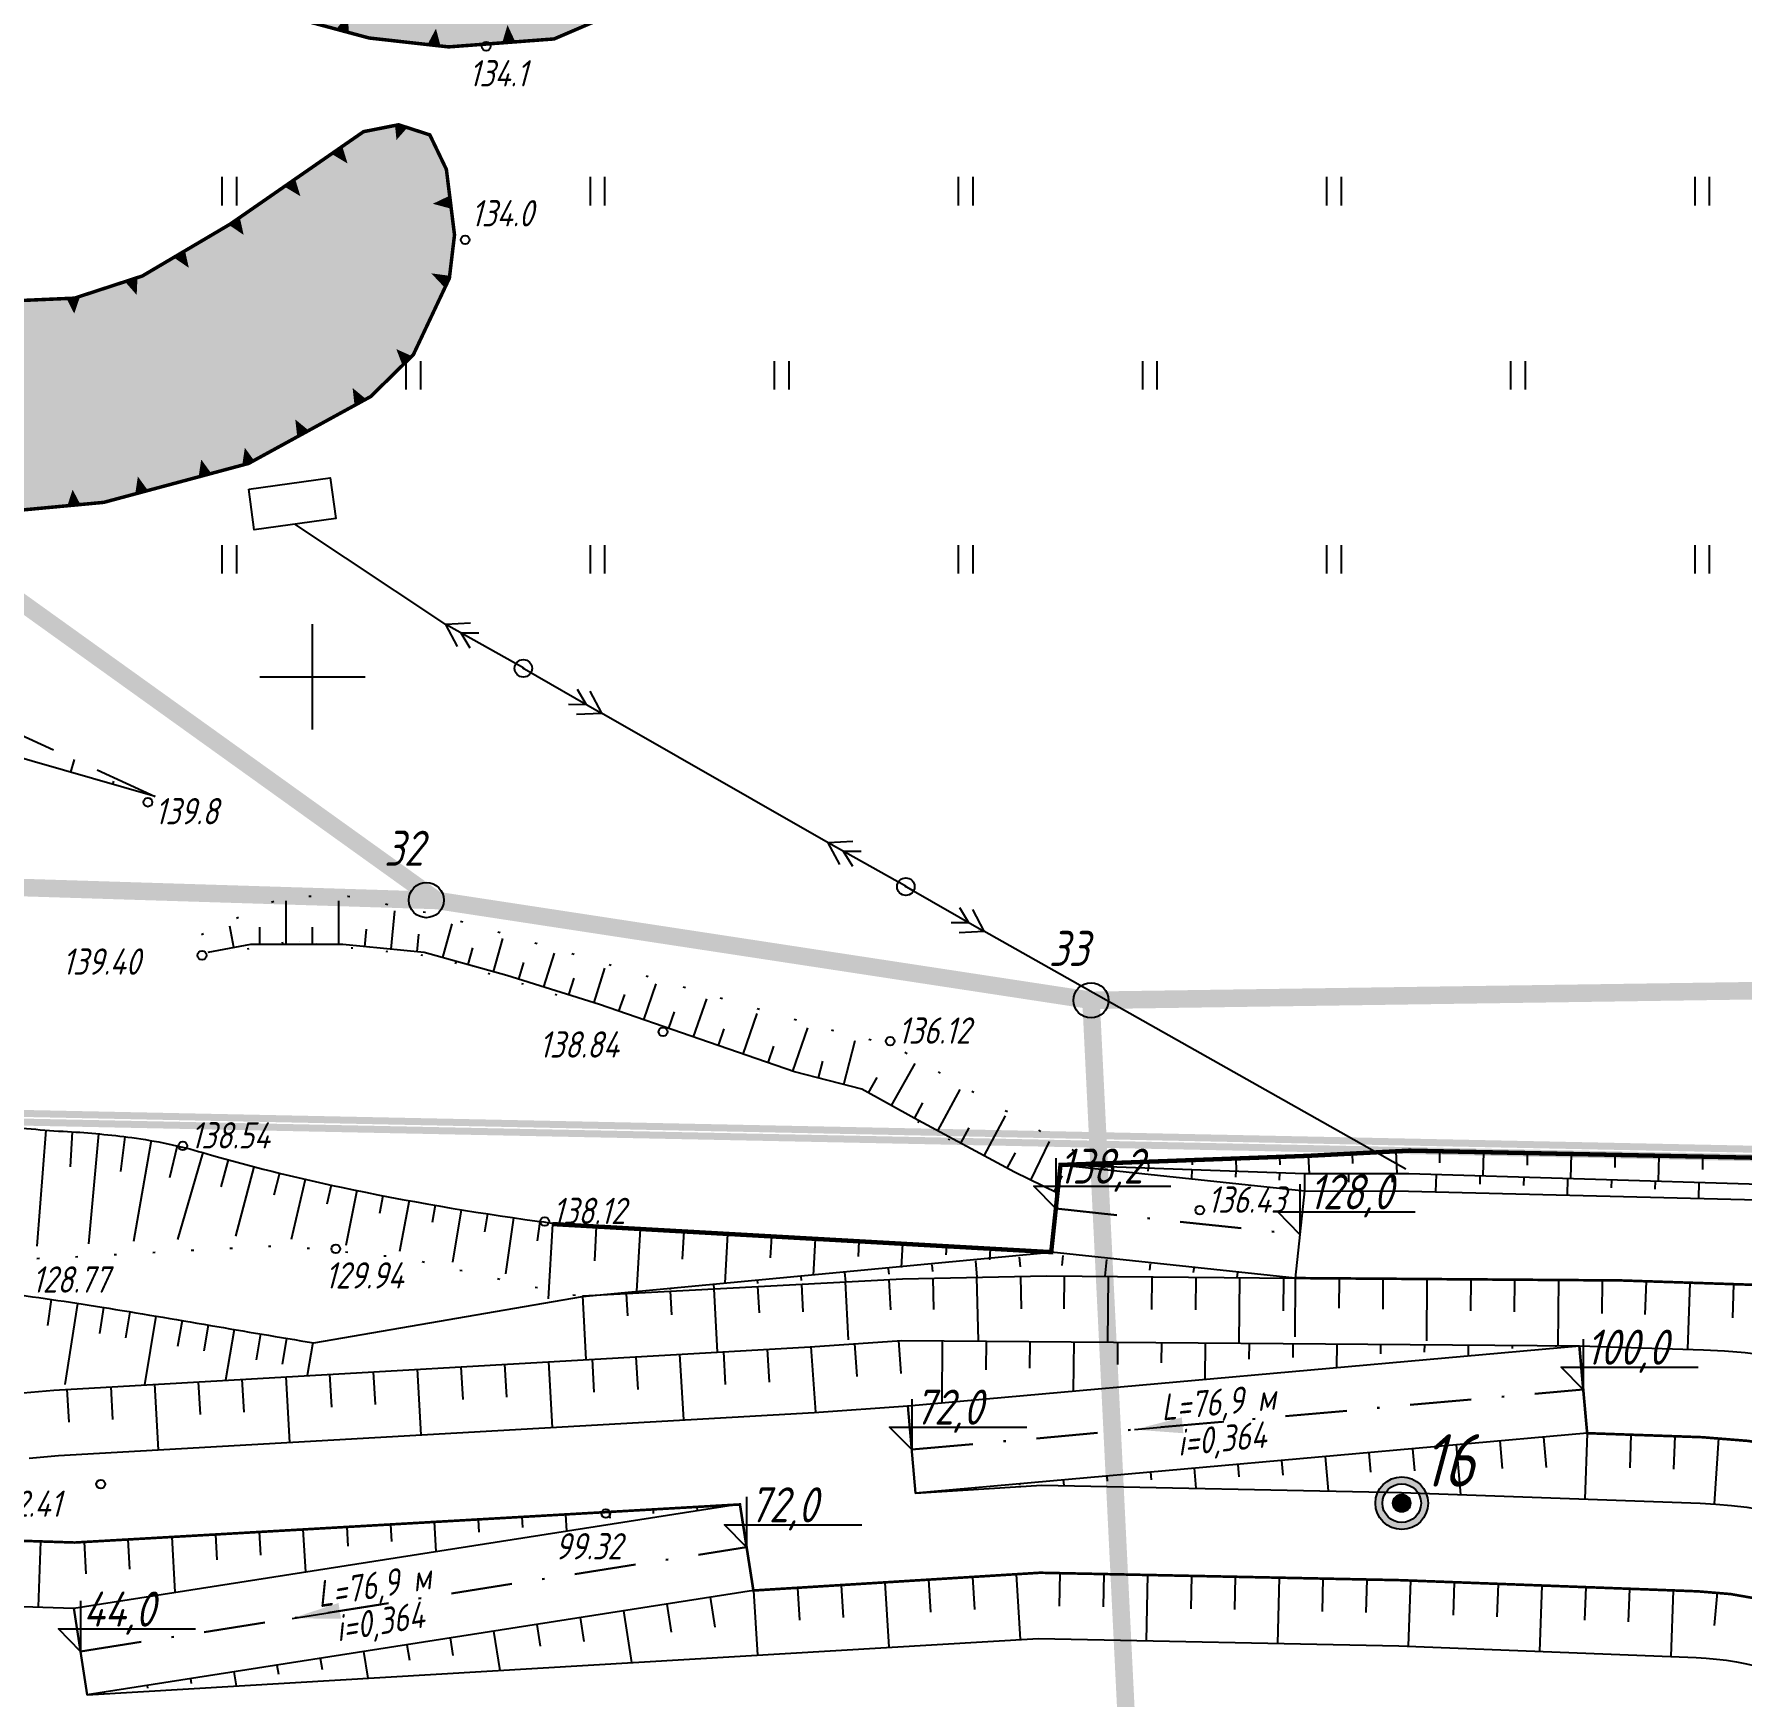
# Model space of a CAD drawing. Header units: millimetres. Extents: x 0 to 841, y 0 to 594.
# Drawn here: x 484.2 to 555, y 437.7 to 506.5 of the extents above; entities that cross this region are included whole.
import ezdxf

# ---------------------------------------------------------------- set-up
doc = ezdxf.new("R2010")
doc.units = ezdxf.units.MM
doc.set_wipeout_variables(frame=1)
for name, pattern in [('ADOT1', [1.6, 0.1, -1.5]), ('AHIDDEN4', [7, 5, -2]), ('KONTUR', [1.5, 0, -1.5]), ('штрихпунктирнаяX2', [50.8, 25.4, -12.7, 0, -12.7])]:
    doc.linetypes.add(name, pattern=pattern)
for name, color, linetype in [('00_доповнення_топоплан', 7, 'Continuous'), ('01_Відвал', 7, 'Continuous'), ('01_Горизонт_72', 7, 'Continuous'), ('01_Горизонт_86', 7, 'Continuous'), ('01_Земельний_відвід_існуючий', 7, 'Continuous'), ('01_Річка', 7, 'Continuous'), ('01_укоси', 7, 'Continuous'), ('02_Горизонт_100', 7, 'Continuous'), ('02_Горизонт_112', 7, 'Continuous'), ('0_Проектний_карьер', 7, 'Continuous'), ('Карьер', 7, 'Continuous'), ('кресты', 7, 'Continuous'), ('Проектні відмітки', 7, 'Continuous'), ('Скважины', 7, 'Continuous')]:
    doc.layers.add(name, color=color, linetype=linetype)
doc.styles.add('Такие дела', font='GOST_A.TTF', dxfattribs={"oblique": 15})
doc.dimstyles.new('ISO-25', dxfattribs={"dimtxt": 2.5, "dimasz": 2.5, "dimexe": 1.25, "dimexo": 0.625, "dimtad": 1, "dimtxsty": 'Standard', "dimcen": 2.5, "dimadec": 0, "dimazin": 0, "dimtfac": 1, "dimtmove": 0, "dimatfit": 3, "dimfxl": 1, "dimarcsym": 0})

# ---------------------------------------------------------------- blocks, each defined once
blk = doc.blocks.new('108')
at = {"color": 0, "linetype": 'Continuous', "lineweight": 0}
blk.add_wipeout([(0.506, -0.115), (0.515, -0.061), (0.519, -0.007), (0.517, 0.047), (0.509, 0.101), (0.496, 0.154), (0.477, 0.205), (0.453, 0.253), (0.424, 0.299), (0.39, 0.342), (0.352, 0.381), (0.31, 0.416), (0.265, 0.446), (0.217, 0.471), (0.166, 0.491), (0.114, 0.506), (0.06, 0.515), (0.006, 0.519), (-0.048, 0.517), (-0.102, 0.509), (-0.155, 0.496), (-0.206, 0.477), (-0.255, 0.453), (-0.301, 0.424), (-0.343, 0.39), (-0.382, 0.352), (-0.417, 0.31), (-0.447, 0.265), (-0.472, 0.217), (-0.493, 0.166), (-0.507, 0.114), (-0.517, 0.06), (-0.52, 0.006), (-0.518, -0.048), (-0.51, -0.102), (-0.497, -0.155), (-0.478, -0.206), (-0.454, -0.255), (-0.425, -0.301), (-0.391, -0.343), (-0.353, -0.382), (-0.311, -0.417), (-0.266, -0.447), (-0.218, -0.472), (-0.167, -0.493), (-0.115, -0.507), (-0.061, -0.517), (-0.007, -0.52), (0.047, -0.518), (0.101, -0.51), (0.154, -0.497), (0.205, -0.478), (0.253, -0.454), (0.299, -0.425), (0.342, -0.391), (0.381, -0.353), (0.416, -0.311), (0.446, -0.266), (0.471, -0.218), (0.492, -0.167)], dxfattribs=at)
at = {"linetype": 'Continuous'}
h = blk.add_hatch(color=0, dxfattribs=at)
edge = h.paths.add_edge_path()
edge.add_arc((0, 0), 0.0196, 0, 360)
at = {"color": 0, "linetype": 'Continuous'}
for radius in [0.5, 0.0196]:
    blk.add_circle((0, 0), radius, dxfattribs=at)
blk = doc.blocks.new('115_3')
at = {"color": 0, "linetype": 'Continuous'}
for p, q in [((0, 0), (5.1, 0)), ((3.223, 0.492), (4.098, 0)), ((3.223, -0.492), (4.098, 0)), ((3.907, 0.759), (5.1, 0)), ((3.907, -0.759), (5.1, 0))]:
    blk.add_line(p, q, dxfattribs=at)

msp = doc.modelspace()

# ---------------------------------------------------------------- hatches: boundary and pattern name
at = {"layer": '01_Річка', "linetype": 'Continuous', "lineweight": -3, "true_color": 0xf0ffff}
h = msp.add_hatch(color=7, dxfattribs=at)
h.dxf.hatch_style = 1
h.paths.add_polyline_path([(450.586, 552.3), (452.754, 555.759), (455.737, 558.994), (463.556, 562.614), (465.882, 563.075), (467.578, 562.529), (468.865, 561.165), (469.021, 558.729), (467.656, 554.383), (465.724, 551.274), (463.317, 543.492), (461.784, 539.337), (460.515, 532.618), (451.135, 531.997), (450.453, 533.789), (450.004, 537.297), (450.804, 539.09), (452.208, 539.987), (454.705, 540.366), (456.831, 540.464), (459.112, 541.321), (460.789, 543.133), (460.984, 544.498), (460.458, 546.037), (459.346, 547.245), (458.274, 547.499), (455.836, 546.135), (453.067, 543.679), (450.552, 542.218), (448.875, 542.042), (447.9, 542.315), (446.698, 543.3), (446.608, 544.329), (448.149, 547.214)])
h.paths.add_polyline_path([(486.128, 555.588), (489.819, 554.469), (492.263, 553.172), (494.443, 551.406), (497.369, 547.854), (499.097, 544.282), (499.844, 540.092), (500.433, 538.227), (502.259, 535.617), (505.263, 534.146), (508.787, 532.98), (511.045, 530.723), (512.322, 527.897), (511.965, 525.216), (510.669, 522.999), (508.745, 521.488), (506.663, 520.408), (500.792, 520.192), (493.036, 520.958), (485.958, 523.43), (474.407, 530.284), (468.949, 533.624), (465.371, 533.425), (468.121, 540.549), (469.296, 544.27), (470.621, 547.823), (472.52, 551.526), (476.251, 554.96), (479.059, 555.882), (482.358, 556.019)])
h.paths.add_polyline_path([(310.927, 515.978), (313.107, 516.458), (316.951, 515.772), (322.397, 514.149), (328.941, 511.199), (334.25, 509.164), (343.619, 504.802), (347.806, 504.057), (355.097, 504.205), (362.358, 507.528), (368.77, 511.342), (373.194, 513.661), (384.348, 519.993), (395.256, 525.065), (399.976, 526.721), (404.526, 528.032), (410.731, 528.585), (413.811, 528.716), (418.792, 527.668), (425.943, 525.341), (429.795, 523.656), (434.167, 521.271), (442.157, 515.3), (447.685, 511.459), (456.206, 505.087), (460.602, 501.034), (463.12, 498.47), (469.755, 493.044), (475.061, 489.237), (479.872, 487.115), (481.929, 486.678), (487.134, 487.165), (493.131, 488.777), (498.184, 491.545), (499.95, 493.279), (501.441, 496.443), (501.654, 498.238), (501.318, 500.95), (500.632, 502.379), (499.336, 502.798), (497.887, 502.512), (492.366, 498.684), (488.729, 496.537), (485.917, 495.619), (483.296, 495.504), (479.91, 496.04), (476.887, 497.168), (469.795, 500.977), (466.914, 503.428), (463.143, 505.817), (461.461, 507.473), (461.257, 509.864), (463.929, 514.317), (466.829, 517.872), (468.878, 519.823), (471.372, 520.364), (473.981, 520.287), (477.113, 518.567), (485.862, 512.072), (490.776, 509.017), (493.811, 507.548), (498.122, 506.389), (501.408, 506.022), (505.777, 506.351), (509.793, 508.071), (513.891, 510.931), (519.207, 515.335), (521.939, 517.957), (522.325, 520.797), (521.359, 524.545), (519.774, 527.926), (517.897, 531.029), (515.248, 534.216), (513.873, 536.352), (513.177, 538.458), (513.37, 540.97), (516.276, 548.21), (518.669, 551.376), (521.395, 555.452), (524.802, 561.107), (528.03, 566.034), (531.243, 570.239), (533.911, 572.422), (537.661, 577.104), (523.622, 577.104), (521.624, 575.282), (519.779, 573.434), (516.736, 569.325), (514.151, 564.52), (511.468, 558.368), (507.088, 549.367), (506.348, 546.82), (505.131, 546.557), (504.308, 546.918), (502.943, 548.381), (500.927, 551.014), (497.642, 555.902), (496.079, 557.118), (493.201, 558.4), (485.844, 561.049), (479.271, 563.158), (471.932, 566.018), (466.864, 567.173), (462.216, 566.858), (456.544, 565.572), (453.341, 563.447), (448.378, 559.143), (446.616, 556.632), (442.782, 549.31), (441.39, 543.248), (441.362, 537.245), (442.255, 533.65), (443.721, 530.701), (445.194, 528.694), (446.911, 526.41), (447.111, 525.527), (446.334, 525.087), (445.372, 525.46), (440.143, 531.752), (436.917, 534.318), (432.883, 536.78), (428.003, 539.426), (423.72, 540.824), (411.524, 542.476), (407.575, 542.541), (402.912, 541.734), (396.347, 539.616), (391.356, 537.275), (387.54, 536.147), (383.331, 535.517), (376.497, 535.666), (375.149, 535.265), (374.106, 534.447), (374.186, 533.805), (374.751, 532.879), (377.335, 531.949), (378.827, 530.922), (379.245, 530.008), (378.988, 528.821), (377.016, 527.537), (366.334, 523.525), (360.042, 520.702), (353.801, 517.72), (350.916, 516.86), (347.728, 516.86), (345.448, 517.847), (343.929, 520.171), (341.635, 524.257), (339.017, 529.93), (334.76, 537.602), (333.513, 541.468), (333.717, 543.884), (335.982, 548.259), (327.323, 549.303), (326.174, 547.587), (324.3, 545.904), (321.632, 544.246), (316.798, 542.672), (311.649, 541.382), (307.546, 540.539), (304.318, 539.091), (303.264, 537.376), (303.183, 534.447), (301.858, 530.796), (302.044, 529.086), (301.663, 528.135), (304.569, 521.843), (305.624, 521.308), (305.151, 520.761), (308.421, 519.575), (309.885, 518.769), (310.541, 517.512)])
at = {"layer": 'Скважины', "linetype": 'Continuous'}
h = msp.add_hatch(color=7, dxfattribs=at)
h.paths.add_polyline_path([(541.963, 445.727, 1), (539.785, 445.727, 1)])
h.paths.add_polyline_path([(541.673, 445.727, 1), (540.076, 445.727, 1)], flags=16)
msp.add_hatch(color=7, dxfattribs=at).paths.add_polyline_path([(541.237, 445.727, 1), (540.511, 445.727, 1)])

# ---------------------------------------------------------------- linework, layer by layer
at = {"linetype": 'Continuous'}
for p, q in [((493.808, 468.844), (493.808, 468.844)), ((494.523, 468.969), (494.536, 468.898)), ((495.242, 468.98), (495.242, 468.98)), ((495.964, 468.904), (495.957, 468.832)), ((496.686, 468.828), (496.686, 468.828)), ((492.378, 468.594), (492.378, 468.594)), ((493.093, 468.719), (493.105, 468.648)), ((497.408, 468.752), (497.401, 468.68)), ((498.13, 468.676), (498.13, 468.676)), ((498.852, 468.6), (498.845, 468.528)), ((499.574, 468.524), (499.574, 468.524)), ((500.296, 468.448), (500.289, 468.376)), ((501.011, 468.34), (501.011, 468.34)), ((501.704, 468.122), (501.682, 468.053)), ((502.397, 467.905), (502.397, 467.905)), ((503.089, 467.687), (503.068, 467.618)), ((503.782, 467.47), (503.782, 467.47)), ((504.475, 467.253), (504.453, 467.183)), ((505.167, 467.035), (505.167, 467.035)), ((505.86, 466.818), (505.838, 466.748)), ((506.551, 466.595), (506.551, 466.595)), ((520.872, 461.533), (520.837, 461.469)), ((521.505, 461.176), (521.505, 461.176)), ((522.137, 460.819), (522.101, 460.756)), ((522.769, 460.463), (522.769, 460.463))]:
    msp.add_line(p, q, dxfattribs=at)
at = {"color": 6, "linetype": 'Continuous', "lineweight": 60, "flags": 128}
msp.add_lwpolyline([(645.874, 345.863, 0.29, 0.29, 0), (510.845, 265.144, 0.29, 0.29, 0), (493.97, 226.424, 0.29, 0.29, 0), (455.791, 175.397, 0.29, 0.29, 0), (461.043, 59.052, 0.29, 0.29, 0), (282.326, 115.038, 0.29, 0.29, 0), (102.396, 133.602, 0.29, 0.29, 0), (121.768, 353.598, 0.29, 0.29, 0), (123.318, 410.282, 0, 0, 0), (236.516, 413.051, 0.29, 0.29, 0), (361.915, 455.101, 0.29, 0.29, 0), (432.038, 462.934, 0.29, 0.29, 0), (574.547, 459.988, 0.29, 0.29, 0), (617.739, 481.753, 0.29, 0.29, 0), (645.875, 481.61, 0.29, 0.29, 0)], format="xyseb", dxfattribs=at)
at = {"color": 1, "linetype": 'Continuous', "lineweight": 211, "const_width": 0.29, "flags": 128}
msp.add_lwpolyline([(123.671, 409.928), (236.58, 412.69), (361.994, 454.744), (432.055, 462.57), (573.75, 459.654), (632.504, 337.889), (510.559, 265.396), (493.655, 226.608), (455.422, 175.511), (460.657, 59.554), (282.399, 115.395), (102.789, 133.927), (122.13, 353.577)], close=True, dxfattribs=at)
at = {"layer": '00_доповнення_топоплан', "color": 7, "linetype": 'Continuous', "lineweight": -3, "flags": 128}
for points in [[(493.145, 487.717), (496.509, 488.184), (496.743, 486.497), (493.353, 486.026), (493.145, 487.717)], [(501.291, 482.104), (495.048, 486.261)], [(517.127, 473.069), (507.736, 478.44)], [(541.044, 459.557), (523.572, 469.405)]]:
    msp.add_lwpolyline(points, dxfattribs=at)
at = {"layer": '01_Відвал', "color": 7, "linetype": 'Continuous', "lineweight": -3}
for p, q in [((485.767, 475.989), (485.92, 476.522)), ((487.512, 475.49), (487.55, 475.623)), ((489.257, 474.991), (489.257, 474.991))]:
    msp.add_line(p, q, dxfattribs=at)
at = {"layer": '01_Відвал', "color": 7, "linetype": 'AHIDDEN4', "lineweight": -3, "flags": 128}
msp.add_lwpolyline([(406.289, 498.72), (411.26, 500.208), (417.969, 501.737), (425.003, 505.22), (429.042, 506.066), (434.383, 506.164), (441.027, 504.732), (446.017, 502.581), (453.67, 498.48), (463.128, 492.22), (466.612, 488.705), (469.348, 484.864), (470.846, 483.437), (489.257, 474.991)], dxfattribs=at)
at = {"layer": '01_Відвал', "color": 7, "linetype": 'Continuous', "lineweight": -3, "flags": 128}
msp.add_lwpolyline([(489.257, 474.991), (477.761, 478.278), (472.195, 479.87), (468.914, 480.808), (465.286, 482.711), (465.286, 483.437), (464.53, 485.365), (462.591, 487.528), (452.342, 493.749), (447.946, 496.988), (444.368, 500.298), (440.891, 501.279), (432.651, 502.567), (426.934, 503.184), (418.57, 496.89), (417.498, 496.52), (412.406, 495.661), (410.332, 495.204)], dxfattribs=at)
at = {"layer": '01_Відвал', "color": 7, "linetype": 'Continuous', "lineweight": -3}
msp.add_circle((488.96, 474.746), 0.181, dxfattribs=at)
at = {"layer": '01_Горизонт_72', "color": 7, "linetype": 'Continuous'}
msp.add_circle((487.005, 446.517), 0.181, dxfattribs=at)
at = {"layer": '01_Горизонт_86', "color": 7, "linetype": 'Continuous'}
msp.add_circle((487.005, 446.517), 0.181, dxfattribs=at)
at = {"layer": '01_Земельний_відвід_існуючий', "color": 2, "linetype": 'Continuous', "lineweight": 50, "const_width": 0.726}
for points in [[(500.925, 470.682), (391.263, 474.094), (271.255, 425.27), (208.638, 396.375), (197.918, 403.363), (199.378, 418.417), (183.075, 420.017), (167.68, 427.545), (147.537, 438.025), (138.594, 442.849), (128.465, 447.911), (122.614, 451.28), (124.144, 481.063), (143.65, 498.284), (167.441, 502.891), (182.509, 504.952), (210.667, 507.072), (220.406, 500.651), (311.596, 500.059), (333.909, 497.039), (368.924, 505.381), (400.353, 521.498), (424.365, 522.95), (452.715, 505.268)], [(500.925, 470.682), (528.009, 466.547), (542.565, 170.375), (533.606, 170.161), (508.966, 174.804), (479.458, 175.86), (446.225, 182.979), (434.787, 183.73), (339.851, 141.796), (337.753, 146.468), (291.199, 152.055), (219.604, 157.195), (213.219, 160.807), (174.857, 165.754), (197.918, 403.363), (208.638, 396.375), (271.255, 425.27), (391.263, 474.094)]]:
    msp.add_lwpolyline(points, close=True, dxfattribs=at)
msp.add_lwpolyline([(634.016, 95.913), (544.554, 105.028), (542.565, 170.375), (528.009, 466.547), (568.226, 467.131)], dxfattribs=at)
at = {"layer": '01_Земельний_відвід_існуючий', "color": 7, "linetype": 'Continuous', "lineweight": -3}
for centre in [(500.487, 470.695), (528.009, 466.547)]:
    msp.add_circle(centre, 0.726, dxfattribs=at)
at = {"layer": '01_Річка', "color": 0, "linetype": 'Continuous'}
for p, q in [((492.036, 499.459), (492.036, 500.638)), ((492.624, 500.638), (492.624, 499.462)), ((507.282, 499.459), (507.282, 500.638)), ((507.87, 500.638), (507.87, 499.462)), ((522.528, 499.459), (522.528, 500.638)), ((523.116, 500.638), (523.116, 499.462)), ((537.774, 499.459), (537.774, 500.638)), ((538.362, 500.638), (538.362, 499.462)), ((553.02, 499.459), (553.02, 500.638)), ((553.608, 500.638), (553.608, 499.462)), ((499.659, 491.836), (499.659, 493.015)), ((500.247, 493.015), (500.247, 491.839)), ((514.905, 491.836), (514.905, 493.015)), ((515.493, 493.015), (515.493, 491.839)), ((530.151, 491.836), (530.151, 493.015)), ((530.739, 493.015), (530.739, 491.839)), ((545.397, 491.836), (545.397, 493.015)), ((545.985, 493.015), (545.985, 491.839)), ((492.036, 484.213), (492.036, 485.392)), ((492.624, 485.392), (492.624, 484.216)), ((507.282, 484.213), (507.282, 485.392)), ((507.87, 485.392), (507.87, 484.216)), ((522.528, 484.213), (522.528, 485.392)), ((523.116, 485.392), (523.116, 484.216)), ((537.774, 484.213), (537.774, 485.392)), ((538.362, 485.392), (538.362, 484.216)), ((553.02, 484.213), (553.02, 485.392)), ((553.608, 485.392), (553.608, 484.216))]:
    msp.add_line(p, q, dxfattribs=at)
at = {"layer": '01_Річка', "color": 7, "linetype": 'Continuous', "lineweight": -3, "const_width": 0.145, "flags": 128}
for points in [[(493.811, 507.548), (498.122, 506.389), (501.408, 506.022), (505.777, 506.351), (509.793, 508.071)], [(481.929, 486.678), (487.134, 487.165), (493.131, 488.777), (498.184, 491.545), (499.95, 493.279), (501.441, 496.443), (501.654, 498.238), (501.318, 500.95), (500.632, 502.379), (499.336, 502.798), (497.887, 502.512), (496.019, 501.217), (492.366, 498.684), (488.729, 496.537), (485.917, 495.619), (483.296, 495.504)]]:
    msp.add_lwpolyline(points, dxfattribs=at)
at = {"layer": '01_Річка', "color": 7, "linetype": 'Continuous', "lineweight": -3, "flags": 128}
for points in [[(497.025, 506.684, 0.544, 0, 0), (497.228, 507.349, 0, 0, 0)], [(500.807, 506.089, 0.544, 0, 0), (500.887, 506.779, 0, 0, 0)], [(503.901, 506.21, 0.544, 0, 0), (503.849, 506.927, 0, 0, 0)], [(499.443, 502.764, 0.544, 0, 0), (499.252, 502.168, 0, 0, 0)], [(496.789, 501.752, 0.544, 0, 0), (497.225, 501.195, 0, 0, 0)], [(494.837, 500.398, 0.544, 0, 0), (495.273, 499.841, 0, 0, 0)], [(501.486, 499.594, 0.544, 0, 0), (500.756, 499.526, 0, 0, 0)], [(492.54, 498.805, 0.544, 0, 0), (492.924, 498.237, 0, 0, 0)], [(490.268, 497.445, 0.544, 0, 0), (490.652, 496.877, 0, 0, 0)], [(488.271, 496.387, 0.544, 0, 0), (488.495, 495.752, 0, 0, 0)], [(501.373, 496.297, 0.544, 0, 0), (500.693, 496.646, 0, 0, 0)], [(485.863, 495.617, 0.544, 0, 0), (485.909, 494.98, 0, 0, 0)], [(499.697, 493.031, 0.544, 0, 0), (499.245, 493.509, 0, 0, 0)], [(497.754, 491.309, 0.544, 0, 0), (497.436, 491.898, 0, 0, 0)], [(495.38, 490.009, 0.544, 0, 0), (495.062, 490.597, 0, 0, 0)], [(493.131, 488.777, 0.544, 0, 0), (492.973, 489.424, 0, 0, 0)], [(491.325, 488.291, 0.544, 0, 0), (491.167, 488.938, 0, 0, 0)], [(485.896, 487.049, 0.544, 0, 0), (485.841, 487.691, 0, 0, 0)], [(488.701, 487.586, 0.544, 0, 0), (488.543, 488.233, 0, 0, 0)]]:
    msp.add_lwpolyline(points, format="xyseb", dxfattribs=at)
at = {"layer": '01_Річка', "color": 7, "linetype": 'Continuous'}
for centre in [(502.963, 506.046), (502.095, 498.031)]:
    msp.add_circle(centre, 0.181, dxfattribs=at)
at = {"layer": '01_укоси', "color": 7, "linetype": 'Continuous', "lineweight": 25}
for p, q in [((526.745, 459.732), (526.745, 459.732)), ((530.373, 459.865), (530.382, 459.607)), ((534, 459.999), (534.019, 459.481)), ((537.005, 460.109), (537.042, 459.383)), ((540.63, 460.296), (540.677, 459.378)), ((544.259, 460.261), (544.238, 459.283)), ((547.888, 460.186), (547.867, 459.171)), ((551.517, 460.112), (551.495, 459.06)), ((532.187, 459.544), (532.173, 459.155)), ((536.853, 459.384), (536.852, 458.658)), ((542.298, 459.343), (542.275, 458.623)), ((547.74, 459.175), (547.719, 458.487)), ((553.182, 459.008), (553.162, 458.35)), ((505.713, 457.284), (505.538, 454.188)), ((509.337, 457.08), (509.192, 454.512)), ((512.961, 456.877), (512.846, 454.836)), ((516.586, 456.673), (516.5, 455.161)), ((520.21, 456.469), (520.154, 455.485)), ((523.834, 456.265), (523.808, 455.809)), ((523.227, 455.758), (523.287, 455.08)), ((528.649, 455.811), (528.581, 455.121)), ((512.379, 454.795), (512.397, 454.6)), ((517.803, 455.276), (517.838, 454.887)), ((517.831, 454.886), (517.957, 452.488)), ((523.272, 455.08), (523.33, 452.444)), ((528.716, 455.12), (528.691, 452.401)), ((534.068, 455.282), (534.047, 455.071)), ((534.161, 455.069), (534.135, 452.356)), ((536.468, 455.048), (536.451, 452.617)), ((541.913, 455.008), (541.895, 452.443)), ((547.358, 454.969), (547.338, 452.27)), ((552.802, 454.856), (552.711, 452.098)), ((506.956, 454.314), (507.095, 451.674)), ((506.956, 454.314), (506.956, 454.314)), ((512.393, 454.6), (512.531, 451.985)), ((510.976, 451.896), (511.131, 449.178)), ((516.412, 452.208), (516.601, 449.492)), ((521.848, 452.456), (521.827, 449.883)), ((527.292, 452.412), (527.276, 450.37)), ((532.737, 452.368), (532.725, 450.857)), ((538.182, 452.323), (538.174, 451.343)), ((543.627, 452.279), (543.623, 451.83)), ((500.104, 451.274), (500.259, 448.555)), ((505.54, 451.585), (505.695, 448.867)), ((489.231, 450.651), (489.387, 447.933)), ((494.667, 450.962), (494.823, 448.244)), ((548.551, 448.626), (548.456, 445.898)), ((553.992, 448.425), (553.808, 445.697)), ((537.704, 447.657), (537.831, 446.233)), ((543.128, 448.141), (543.312, 446.082)), ((532.281, 447.173), (532.355, 446.346)), ((521.434, 446.204), (521.436, 446.187)), ((526.857, 446.688), (526.878, 446.459)), ((511.688, 445.573), (511.697, 445.421)), ((500.816, 444.951), (500.886, 443.73)), ((506.252, 445.262), (506.291, 444.575)), ((484.506, 444.145), (484.418, 441.43)), ((489.944, 444.329), (490.075, 442.038)), ((495.38, 444.64), (495.48, 442.884)), ((524.907, 442.787), (525.075, 440.081)), ((530.349, 442.756), (530.292, 440.034)), ((535.793, 442.644), (535.736, 439.921)), ((514.038, 442.113), (514.203, 439.438)), ((519.472, 442.45), (519.639, 439.76)), ((541.236, 442.524), (541.134, 439.803)), ((546.677, 442.32), (546.575, 439.591)), ((552.119, 442.116), (552.016, 439.379)), ((508.65, 441.27), (508.985, 439.129)), ((503.27, 440.429), (503.524, 438.806)), ((497.891, 439.587), (498.064, 438.483)), ((492.518, 438.746), (492.609, 438.161)), ((487.132, 437.903), (487.142, 437.837))]:
    msp.add_line(p, q, dxfattribs=at)
at = {"layer": '01_укоси', "color": 7, "linetype": 'Continuous'}
for p, q in [((528.559, 459.669), (528.557, 459.605)), ((528.559, 459.799), (528.561, 459.734)), ((530.373, 459.607), (530.368, 459.477)), ((532.186, 459.932), (532.194, 459.738)), ((535.814, 460.066), (535.826, 459.742)), ((538.817, 460.203), (538.839, 459.792)), ((542.444, 460.298), (542.434, 459.819)), ((546.073, 460.224), (546.063, 459.726)), ((549.702, 460.149), (549.692, 459.632)), ((553.332, 460.074), (553.321, 459.539)), ((534.001, 459.482), (533.992, 459.222)), ((535.815, 459.419), (535.803, 459.095)), ((538.668, 459.381), (538.668, 459.018)), ((540.483, 459.379), (540.483, 459.016)), ((544.112, 459.287), (544.101, 458.932)), ((545.926, 459.231), (545.915, 458.882)), ((549.554, 459.12), (549.544, 458.78)), ((551.368, 459.064), (551.358, 458.73)), ((507.525, 457.182), (507.445, 455.766)), ((511.149, 456.979), (511.084, 455.826)), ((514.773, 456.775), (514.723, 455.887)), ((518.398, 456.571), (518.363, 455.947)), ((522.022, 456.367), (522.002, 456.007)), ((525.642, 456.111), (525.635, 456.041)), ((519.611, 455.437), (519.631, 455.21)), ((521.419, 455.597), (521.444, 455.318)), ((525.035, 455.918), (525.07, 455.519)), ((526.842, 455.987), (526.801, 455.563)), ((530.455, 455.635), (530.429, 455.37)), ((532.261, 455.459), (532.243, 455.273)), ((514.187, 454.956), (514.199, 454.826)), ((514.206, 454.696), (514.263, 453.607)), ((515.995, 455.116), (516.01, 454.954)), ((516.018, 454.791), (516.078, 453.647)), ((519.643, 454.982), (519.709, 453.728)), ((521.457, 455.039), (521.486, 453.749)), ((525.086, 455.12), (525.116, 453.775)), ((526.901, 455.137), (526.888, 453.776)), ((530.531, 455.103), (530.518, 453.744)), ((532.346, 455.086), (532.333, 453.729)), ((535.874, 455.106), (535.872, 455.08)), ((535.976, 455.053), (535.963, 453.697)), ((538.283, 455.035), (538.274, 453.797)), ((540.098, 455.022), (540.089, 453.761)), ((543.728, 454.995), (543.719, 453.69)), ((545.543, 454.982), (545.534, 453.655)), ((549.173, 454.955), (549.163, 453.583)), ((550.988, 454.916), (550.942, 453.536)), ((554.616, 454.796), (554.57, 453.405)), ((508.764, 454.474), (508.767, 454.442)), ((508.768, 454.409), (508.817, 453.486)), ((510.572, 454.635), (510.577, 454.57)), ((510.581, 454.505), (510.632, 453.526)), ((512.788, 452), (512.866, 450.641)), ((514.6, 452.104), (514.678, 450.744)), ((518.222, 452.334), (518.317, 450.976)), ((520.033, 452.46), (520.128, 451.102)), ((523.663, 452.442), (523.653, 451.244)), ((525.478, 452.427), (525.468, 451.317)), ((529.107, 452.397), (529.1, 451.465)), ((530.922, 452.382), (530.915, 451.538)), ((534.552, 452.353), (534.547, 451.686)), ((536.367, 452.338), (536.362, 451.76)), ((539.997, 452.308), (539.994, 451.907)), ((541.812, 452.293), (541.809, 451.981)), ((545.442, 452.264), (545.441, 452.128)), ((547.257, 452.249), (547.256, 452.202)), ((498.292, 451.17), (498.369, 449.811)), ((501.916, 451.377), (501.993, 450.018)), ((503.728, 451.481), (503.805, 450.122)), ((507.352, 451.689), (507.429, 450.33)), ((509.164, 451.792), (509.242, 450.433)), ((485.607, 450.444), (485.685, 449.085)), ((487.419, 450.547), (487.497, 449.188)), ((491.043, 450.755), (491.121, 449.396)), ((492.855, 450.859), (492.933, 449.5)), ((496.479, 451.066), (496.557, 449.707)), ((544.936, 448.303), (545.038, 447.16)), ((546.743, 448.464), (546.856, 447.208)), ((550.365, 448.563), (550.317, 447.198)), ((552.179, 448.5), (552.131, 447.133)), ((539.512, 447.818), (539.585, 447.007)), ((541.32, 447.98), (541.402, 447.064)), ((530.473, 447.011), (530.501, 446.697)), ((534.089, 447.334), (534.134, 446.821)), ((535.896, 447.495), (535.951, 446.883)), ((523.242, 446.365), (523.245, 446.334)), ((525.05, 446.527), (525.054, 446.473)), ((528.665, 446.85), (528.684, 446.635)), ((509.876, 445.47), (509.885, 445.305)), ((499.004, 444.847), (499.044, 444.147)), ((502.628, 445.055), (502.658, 444.533)), ((504.44, 445.159), (504.465, 444.726)), ((508.064, 445.366), (508.079, 445.112)), ((486.32, 444.121), (486.395, 442.798)), ((488.132, 444.225), (488.202, 442.99)), ((491.756, 444.433), (491.816, 443.376)), ((493.568, 444.536), (493.623, 443.569)), ((497.192, 444.744), (497.237, 443.955)), ((523.095, 442.675), (523.179, 441.324)), ((526.72, 442.831), (526.691, 441.47)), ((528.534, 442.794), (528.506, 441.433)), ((532.163, 442.719), (532.135, 441.358)), ((533.978, 442.681), (533.95, 441.32)), ((515.849, 442.225), (515.932, 440.885)), ((517.661, 442.337), (517.744, 440.995)), ((521.284, 442.562), (521.367, 441.215)), ((537.607, 442.606), (537.579, 441.245)), ((539.422, 442.568), (539.394, 441.207)), ((543.05, 442.456), (542.999, 441.094)), ((544.864, 442.388), (544.813, 441.025)), ((548.491, 442.252), (548.44, 440.886)), ((550.305, 442.184), (550.254, 440.817)), ((553.931, 442.027), (553.807, 440.663)), ((510.443, 441.551), (510.624, 440.394)), ((512.236, 441.832), (512.431, 440.588)), ((505.064, 440.709), (505.204, 439.812)), ((506.857, 440.99), (507.011, 440.006)), ((499.684, 439.867), (499.784, 439.229)), ((501.477, 440.148), (501.591, 439.423)), ((496.098, 439.306), (496.17, 438.841)), ((490.718, 438.464), (490.75, 438.258)), ((494.304, 439.025), (494.364, 438.647)), ((488.925, 438.184), (488.944, 438.064))]:
    msp.add_line(p, q, dxfattribs=at)
at = {"layer": '02_Горизонт_100', "color": 7, "linetype": 'Continuous'}
for p, q in [((492.536, 452.919), (492.177, 450.82)), ((493.618, 452.735), (493.437, 451.661)), ((494.7, 452.553), (494.522, 451.479)), ((495.783, 452.375), (495.56, 451.013))]:
    msp.add_line(p, q, dxfattribs=at)
for centre in [(496.736, 456.256), (507.922, 445.297)]:
    msp.add_circle(centre, 0.181, dxfattribs=at)
at = {"layer": '02_Горизонт_112', "color": 7, "linetype": 'Continuous'}
for p, q in [((492.536, 452.919), (492.177, 450.82)), ((493.618, 452.735), (493.437, 451.661)), ((494.7, 452.553), (494.522, 451.479)), ((495.783, 452.375), (495.56, 451.013))]:
    msp.add_line(p, q, dxfattribs=at)
for centre in [(496.736, 456.256), (507.922, 445.297)]:
    msp.add_circle(centre, 0.181, dxfattribs=at)
at = {"layer": '0_Проектний_карьер', "color": 7, "linetype": 'Continuous', "lineweight": -3, "flags": 128}
for points, const_width in [([(505.713, 457.284), (526.361, 456.122), (526.745, 459.732), (537.005, 460.109), (541.182, 460.324), (555.602, 460.028, -0.282326), (581.638, 443.306), (619.112, 365.643, -0.389019), (606.015, 322.142), (511.571, 265.998, 0.158117), (510.092, 264.315), (503.295, 249.466), (496.118, 238.33)], 0.181), ([(536.468, 455.048), (549.98, 454.949), (555.665, 454.762, -0.280085), (576.59, 441.078), (613.841, 363.059, -0.387839), (603, 327.317), (508.295, 271.018, 0.158117), (504.303, 266.475), (492.785, 239.768)], 0.109), ([(548.228, 452.241), (548.228, 452.241), (548.551, 448.626), (553.302, 448.46, -0.279573), (571.819, 436.326), (608.109, 360.322, -0.387839), (599.754, 332.778), (505.049, 276.479, 0.158117), (498.47, 268.991), (491.668, 253.218), (491.439, 252.688, -0.086212), (487.042, 247.961), (486.654, 247.719)], 0.109), ([(465.197, 444.78), (468.48, 444.665), (485.931, 444.099), (513.472, 445.676), (514.03, 442.112), (525.894, 442.848), (540.816, 442.54), (553.135, 442.078, -0.278876), (566.102, 433.556), (602.376, 357.585, -0.387839), (596.508, 338.238), (501.803, 281.939, 0.158117), (492.637, 271.506), (487.344, 259.232)], 0.109)]:
    msp.add_lwpolyline(points, format="xyb", dxfattribs=dict(at, const_width=const_width))
for points in [[(495.827, 452.367), (506.957, 454.284), (526.361, 456.122), (526.745, 459.732), (536.853, 459.384), (541.166, 459.378), (555.709, 458.93, -0.280539), (580.383, 442.843), (617.681, 364.837, -0.387997), (605.214, 323.692), (510.766, 267.547, 0.158117), (508.608, 265.09), (502.186, 249.945), (496.118, 238.33)], [(536.852, 458.658), (541.15, 458.652), (555.618, 458.289, -0.282216), (579.917, 442.534), (617.117, 364.623, -0.387839), (604.855, 324.197), (510.15, 267.898, 0.158117), (507.637, 265.037), (501.293, 250.33), (496.086, 238.256)], [(548.228, 452.241), (553.362, 452.077, -0.28037), (575.101, 437.876), (611.384, 361.886, -0.387839), (601.609, 329.658), (506.904, 273.358, 0.158117), (501.803, 267.553), (490.838, 242.129)], [(484.049, 447.585), (485.263, 447.697), (516.549, 449.488), (520.424, 449.758), (520.747, 446.143), (525.969, 446.478), (540.871, 446.17), (553.232, 445.726, -0.279303), (569.368, 435.14), (605.652, 359.149, -0.387839), (598.363, 335.118), (503.658, 278.819, 0.158117), (495.97, 270.069), (490.606, 257.63), (488.939, 253.766, -0.140304), (484.615, 248.552)], [(464.747, 442.578), (468.419, 441.943), (485.889, 441.383), (486.45, 437.796), (525.839, 440.126), (540.76, 439.817), (553.059, 439.339, -0.278494), (563.654, 432.365), (599.919, 356.412, -0.387839), (595.117, 340.579), (500.411, 284.279, 0.158117), (490.137, 272.584), (484.844, 260.31)]]:
    msp.add_lwpolyline(points, format="xyb", dxfattribs=at)
at = {"layer": '0_Проектний_карьер', "color": 7, "linetype": 'Continuous', "lineweight": 25, "flags": 128}
for points in [[(526.361, 456.122), (526.745, 459.732), (536.852, 458.658), (536.468, 455.048), (526.361, 456.122)], [(526.361, 456.122), (526.745, 459.732), (536.852, 458.658), (536.468, 455.048), (526.361, 456.122)], [(548.228, 452.241), (548.551, 448.626), (520.747, 446.143), (520.424, 449.758), (548.228, 452.241)], [(513.468, 445.699), (514.029, 442.112), (486.45, 437.796), (485.889, 441.383), (513.468, 445.699)]]:
    msp.add_lwpolyline(points, dxfattribs=at)
at = {"layer": '0_Проектний_карьер', "color": 7, "linetype": 'штрихпунктирнаяX2', "lineweight": 30, "ltscale": 0.1, "flags": 128}
for points in [[(526.553, 457.927), (536.66, 456.853)], [(526.553, 457.927), (536.66, 456.853)], [(520.586, 447.95), (548.39, 450.433)], [(486.17, 439.59), (513.749, 443.905)]]:
    msp.add_lwpolyline(points, dxfattribs=at)
at = {"layer": '0_Проектний_карьер', "color": 7, "linetype": 'Continuous', "lineweight": -3, "flags": 128}
for points in [[(506.956, 454.314), (520.198, 455.011), (526.16, 455.144), (536.468, 455.048)], [(483.799, 450.296), (485.06, 450.412), (516.377, 452.205), (520.182, 452.47), (548.228, 452.241)]]:
    msp.add_lwpolyline(points, dxfattribs=at)
at = {"layer": 'Карьер', "linetype": 'Continuous'}
for p, q in [((494.683, 468.854), (494.683, 470.666)), ((496.861, 468.854), (496.861, 470.666)), ((499.03, 468.664), (499.181, 470.258)), ((492.516, 468.729), (492.356, 469.611)), ((493.594, 468.854), (493.594, 469.58)), ((495.772, 468.854), (495.772, 469.58)), ((501.172, 468.317), (501.562, 469.717)), ((497.946, 468.767), (498.014, 469.49)), ((500.114, 468.561), (500.183, 469.284)), ((503.27, 467.732), (503.655, 469.113)), ((502.221, 468.025), (502.416, 468.724)), ((504.314, 467.425), (504.531, 468.118)), ((505.354, 467.1), (505.79, 468.497)), ((506.393, 466.776), (506.61, 467.469)), ((507.433, 466.451), (507.877, 467.875)), ((508.464, 466.102), (508.702, 466.788)), ((509.494, 465.746), (510.009, 467.236)), ((510.523, 465.39), (510.76, 466.076)), ((511.552, 465.034), (512.097, 466.609)), ((513.61, 464.321), (514.192, 466)), ((512.581, 464.678), (512.819, 465.364)), ((515.668, 463.608), (516.289, 465.402)), ((514.639, 463.965), (514.877, 464.651)), ((517.776, 463.061), (518.243, 464.879)), ((516.721, 463.332), (516.902, 464.035)), ((519.753, 462.187), (520.722, 463.934)), ((518.801, 462.716), (519.153, 463.351)), ((521.665, 461.143), (522.584, 462.853)), ((520.706, 461.659), (521.049, 462.299)), ((523.583, 460.112), (524.469, 461.759)), ((522.624, 460.627), (522.968, 461.267)), ((525.514, 459.106), (526.295, 460.701)), ((524.542, 459.596), (524.886, 460.235)), ((526.492, 458.627), (526.811, 459.279))]:
    msp.add_line(p, q, dxfattribs=at)
at = {"layer": 'Карьер', "color": 7, "linetype": 'Continuous'}
for p, q in [((484.727, 461.174), (484.363, 456.369)), ((485.822, 461.103), (485.734, 459.654)), ((486.915, 461.019), (486.494, 456.462)), ((488.006, 460.901), (487.826, 459.46)), ((489.091, 460.741), (488.36, 456.56)), ((490.166, 460.522), (489.858, 459.198)), ((491.227, 460.245), (490.178, 456.648)), ((492.282, 459.945), (491.973, 458.829)), ((493.341, 459.66), (492.589, 456.78)), ((494.405, 459.39), (494.18, 458.477)), ((495.472, 459.135), (494.895, 456.642)), ((496.542, 458.896), (496.371, 458.102)), ((497.616, 458.671), (497.151, 456.391)), ((498.692, 458.457), (498.55, 457.728)), ((499.77, 458.254), (499.383, 456.147)), ((500.849, 458.061), (500.727, 457.354)), ((501.931, 457.879), (501.575, 455.7)), ((503.015, 457.707), (502.9, 456.958)), ((504.1, 457.546), (503.766, 455.22)), ((505.186, 457.396), (505.077, 456.591))]:
    msp.add_line(p, q, dxfattribs=at)
at = {"layer": 'Карьер', "color": 0, "linetype": 'Continuous'}
for p, q in [((484.957, 454.165), (484.799, 453.087)), ((486.042, 454.002), (485.524, 450.644)), ((487.126, 453.83), (486.952, 452.755)), ((488.209, 453.653), (488.032, 452.579)), ((489.291, 453.474), (488.814, 450.627)), ((490.373, 453.291), (490.19, 452.217)), ((491.455, 453.105), (491.269, 452.032))]:
    msp.add_line(p, q, dxfattribs=at)
at = {"layer": 'Карьер', "linetype": 'KONTUR', "flags": 128}
msp.add_lwpolyline([(528.7, 459.524), (528.651, 459.545), (524.028, 462.225), (519.804, 464.676), (517.293, 465.304), (512.899, 466.558), (506.204, 468.567), (501.068, 470.049), (497.244, 470.847), (494.618, 470.847), (490.908, 469.137)], dxfattribs=at)
at = {"layer": 'Карьер', "flags": 128}
msp.add_lwpolyline([(526.621, 458.564), (524.837, 459.437), (520.683, 461.671), (518.526, 462.868), (515.73, 463.587), (511.816, 464.943), (507.662, 466.38), (503.827, 467.577), (500.392, 468.534), (497.037, 468.854), (493.202, 468.854), (491.444, 468.534)], dxfattribs=at)
at = {"layer": 'Карьер', "color": 7, "linetype": 'Continuous'}
msp.add_lwpolyline([(482.62, 461.384, 0.017089), (485.635, 461.114, -0.01935), (488.298, 460.863, -0.037906), (491.234, 460.243, 0.019243), (496.964, 458.806, 0.018409), (505.08, 457.41, -0.002609), (506.161, 457.259, -0.017473)], format="xyb", dxfattribs=at)
at = {"layer": 'Карьер', "color": 7, "linetype": 'ADOT1', "flags": 128}
msp.add_lwpolyline([(420.889, 453.237), (425.767, 452.912), (432.084, 453.051), (437.101, 451.891), (441.049, 451.242), (445.88, 451.798), (453.265, 452.773), (458.839, 453.422), (463.452, 454.215), (466.657, 455.004), (469.909, 455.329), (473.671, 455.561), (477.729, 455.697), (485.161, 455.883), (490.874, 456.208), (494.544, 456.393), (499.67, 455.88), (505.615, 454.535), (506.957, 454.284)], dxfattribs=at)
at = {"layer": 'Карьер', "color": 0, "linetype": 'Continuous'}
msp.add_lwpolyline([(482.878, 454.454, -0.007304), (487.054, 453.842, -0.002901), (491.55, 453.089, 0.002373), (495.827, 452.367, 0.002137)], format="xyb", dxfattribs=at)
at = {"layer": 'Карьер', "color": 7, "linetype": 'Continuous'}
for centre in [(491.2, 468.41), (510.288, 465.24), (519.692, 464.856), (490.404, 460.518), (505.388, 457.389), (532.511, 457.857)]:
    msp.add_circle(centre, 0.181, dxfattribs=at)
at = {"layer": 'кресты', "color": 3, "linetype": 'Continuous'}
for p, q in [((495.771, 477.76), (495.771, 482.116)), ((495.771, 477.76), (495.771, 482.116)), ((493.593, 479.938), (497.949, 479.938)), ((493.593, 479.938), (497.949, 479.938))]:
    msp.add_line(p, q, dxfattribs=at)
at = {"layer": 'Проектні відмітки', "color": 0, "linetype": 'Continuous'}
for points in [[(526.553, 460.016), (526.553, 457.927), (525.636, 458.858), (531.317, 458.858)], [(536.66, 458.942), (536.66, 456.853), (535.744, 457.784), (541.424, 457.784)], [(536.66, 458.942), (536.66, 456.853), (535.744, 457.784), (541.424, 457.784)], [(548.389, 452.523), (548.389, 450.434), (547.473, 451.364), (553.153, 451.364)], [(548.389, 452.523), (548.389, 450.434), (547.473, 451.364), (553.153, 451.364)], [(520.585, 450.04), (520.585, 447.951), (519.669, 448.881), (525.349, 448.881)], [(520.585, 450.04), (520.585, 447.951), (519.669, 448.881), (525.349, 448.881)], [(520.585, 450.04), (520.585, 447.951), (519.669, 448.881), (525.349, 448.881)], [(513.749, 445.994), (513.749, 443.905), (512.832, 444.836), (518.513, 444.836)], [(513.749, 445.994), (513.749, 443.905), (512.832, 444.836), (518.513, 444.836)], [(486.17, 441.679), (486.17, 439.59), (485.253, 440.52), (490.934, 440.52)], [(486.17, 441.679), (486.17, 439.59), (485.253, 440.52), (490.934, 440.52)]]:
    msp.add_lwpolyline(points, dxfattribs=at)
at = {"layer": 'Скважины', "color": 7, "linetype": 'Continuous'}
for centre, radius in [((540.874, 445.727), 1.089), ((540.874, 445.727), 0.799), ((540.874, 445.727), 0.363), ((540.88, 445.678), 0.181), ((541.032, 445.696), 0.181)]:
    msp.add_circle(centre, radius, dxfattribs=at)
at = {"layer": 'Скважины', "color": 7}
msp.add_circle((540.88, 445.678), 0.181, dxfattribs=at)

# ---------------------------------------------------------------- texts
at = {"layer": '01_Відвал', "color": 7, "linetype": 'Continuous', "lineweight": -3, "style": 'Такие дела', "oblique": 15}
msp.add_text('139.8', height=1.089, dxfattribs=at).set_placement((489.246, 473.833))
at = {"layer": '01_Горизонт_72', "color": 7, "linetype": 'Continuous', "style": 'Такие дела', "oblique": 15}
msp.add_text('72.41', height=1.089, dxfattribs=at).set_placement((482.787, 445.163))
at = {"layer": '01_Горизонт_86', "color": 7, "linetype": 'Continuous', "style": 'Такие дела', "oblique": 15}
msp.add_text('72.41', height=1.089, dxfattribs=at).set_placement((482.787, 445.163))
at = {"layer": '01_Земельний_відвід_існуючий', "color": 7, "linetype": 'Continuous', "lineweight": -3, "char_height": 1.452, "attachment_point": 1, "style": 'Такие дела'}
for s, insert in [('32', (498.737, 473.569)), ('33', (526.259, 469.421))]:
    msp.add_mtext_dynamic_manual_height_columns(s, width=5.04905, gutter_width=15, heights=[0], dxfattribs=dict(at, insert=insert))
at = {"layer": '01_Річка', "color": 7, "linetype": 'Continuous', "style": 'Такие дела', "oblique": 15}
for s, p in [('134.1', (502.247, 504.384)), ('134.0', (502.338, 498.589))]:
    msp.add_text(s, height=1.089, dxfattribs=at).set_placement(p)
at = {"layer": '02_Горизонт_100', "color": 7, "linetype": 'Continuous', "style": 'Такие дела', "oblique": 15}
for s, p in [('129.94', (496.293, 454.614)), ('99.32', (505.812, 443.4))]:
    msp.add_text(s, height=1.089, dxfattribs=at).set_placement(p)
at = {"layer": '02_Горизонт_112', "color": 7, "linetype": 'Continuous', "style": 'Такие дела', "oblique": 15}
for s, p in [('129.94', (496.293, 454.614)), ('99.32', (505.812, 443.4))]:
    msp.add_text(s, height=1.089, dxfattribs=at).set_placement(p)
at = {"layer": 'Карьер', "color": 7, "linetype": 'Continuous', "style": 'Такие дела', "oblique": 15}
for s, p in [('139.40', (485.415, 467.607)), ('138.84', (505.156, 464.174)), ('136.12', (520.017, 464.751)), ('138.54', (490.729, 460.413)), ('138.12', (505.713, 457.284)), ('136.43', (532.836, 457.752)), ('128.77', (484.163, 454.445))]:
    msp.add_text(s, height=1.089, dxfattribs=at).set_placement(p)
at = {"layer": 'Проектні відмітки', "color": 0, "linetype": 'Continuous', "style": 'Такие дела', "oblique": 15}
for s, p in [('138,2', (526.66, 458.955)), ('128,0', (537.022, 457.893)), ('128,0', (537.022, 457.893)), ('100,0', (548.496, 451.461)), ('100,0', (548.496, 451.461)), ('72,0', (520.692, 448.978)), ('72,0', (520.692, 448.978)), ('72,0', (520.692, 448.978)), ('72,0', (513.855, 444.933)), ('72,0', (513.855, 444.933)), ('44,0', (486.276, 440.617)), ('44,0', (486.276, 440.617))]:
    msp.add_text(s, height=1.452, dxfattribs=at).set_placement(p)
for s, rotation, p in [('L=76,9 м', 5.47888, (530.952, 449.147)), ('L=76,9 м', 5.47888, (530.952, 449.147)), ('i=0,364', 5.47888, (531.628, 447.682)), ('i=0,364', 5.47888, (531.628, 447.682)), ('L=76,9 м', 9.30108, (496.045, 441.409)), ('L=76,9 м', 9.30108, (496.045, 441.409)), ('i=0,364', 9.30108, (496.818, 439.992)), ('i=0,364', 9.30108, (496.818, 439.992))]:
    msp.add_text(s, height=1.089, rotation=rotation, dxfattribs=at).set_placement(p)
at = {"layer": 'Скважины', "color": 7, "style": 'Такие дела', "oblique": 15}
msp.add_text('16 ', height=2.178, dxfattribs=at).set_placement((541.723, 446.409))

# ---------------------------------------------------------------- leaders
at = {"layer": '0_Проектний_карьер', "color": 7, "linetype": 'штрихпунктирнаяX2'}
for points in [[(529.807, 448.774), (533.513, 449.105)], [(529.807, 448.774), (533.513, 449.105)], [(494.928, 440.96), (498.604, 441.537)], [(494.928, 440.96), (498.604, 441.537)]]:
    msp.add_leader(points, dimstyle='ISO-25', override={"dimasz": 2, "dimgap": 0.625, "dimtad": 0, "dimtxsty": 'Такие дела'}, dxfattribs=at)

# ---------------------------------------------------------------- next in the draw order: block references
at = {"layer": '00_доповнення_топоплан', "color": 7, "linetype": 'Continuous', "xscale": 0.7260000000000001, "yscale": 0.7260000000000001, "zscale": 0.7260000000000001}
for p in [(504.506, 480.291), (520.342, 471.256)]:
    msp.add_blockref('108', p, dxfattribs=at)

# ---------------------------------------------------------------- next in the draw order: block references
at = {"layer": '00_доповнення_топоплан', "color": 7, "xscale": 0.7259999999999996, "yscale": 0.7259999999999996, "zscale": 0.7259999999999996}
for p, rotation in [((504.522, 480.295), 150.7474761155997), ((504.526, 480.284), 330.1233448473967), ((520.357, 471.26), 150.7474761155997), ((520.362, 471.249), 330.1233448473967)]:
    msp.add_blockref('115_3', p, dxfattribs=dict(at, rotation=rotation))

doc.saveas('drawing.dxf')
